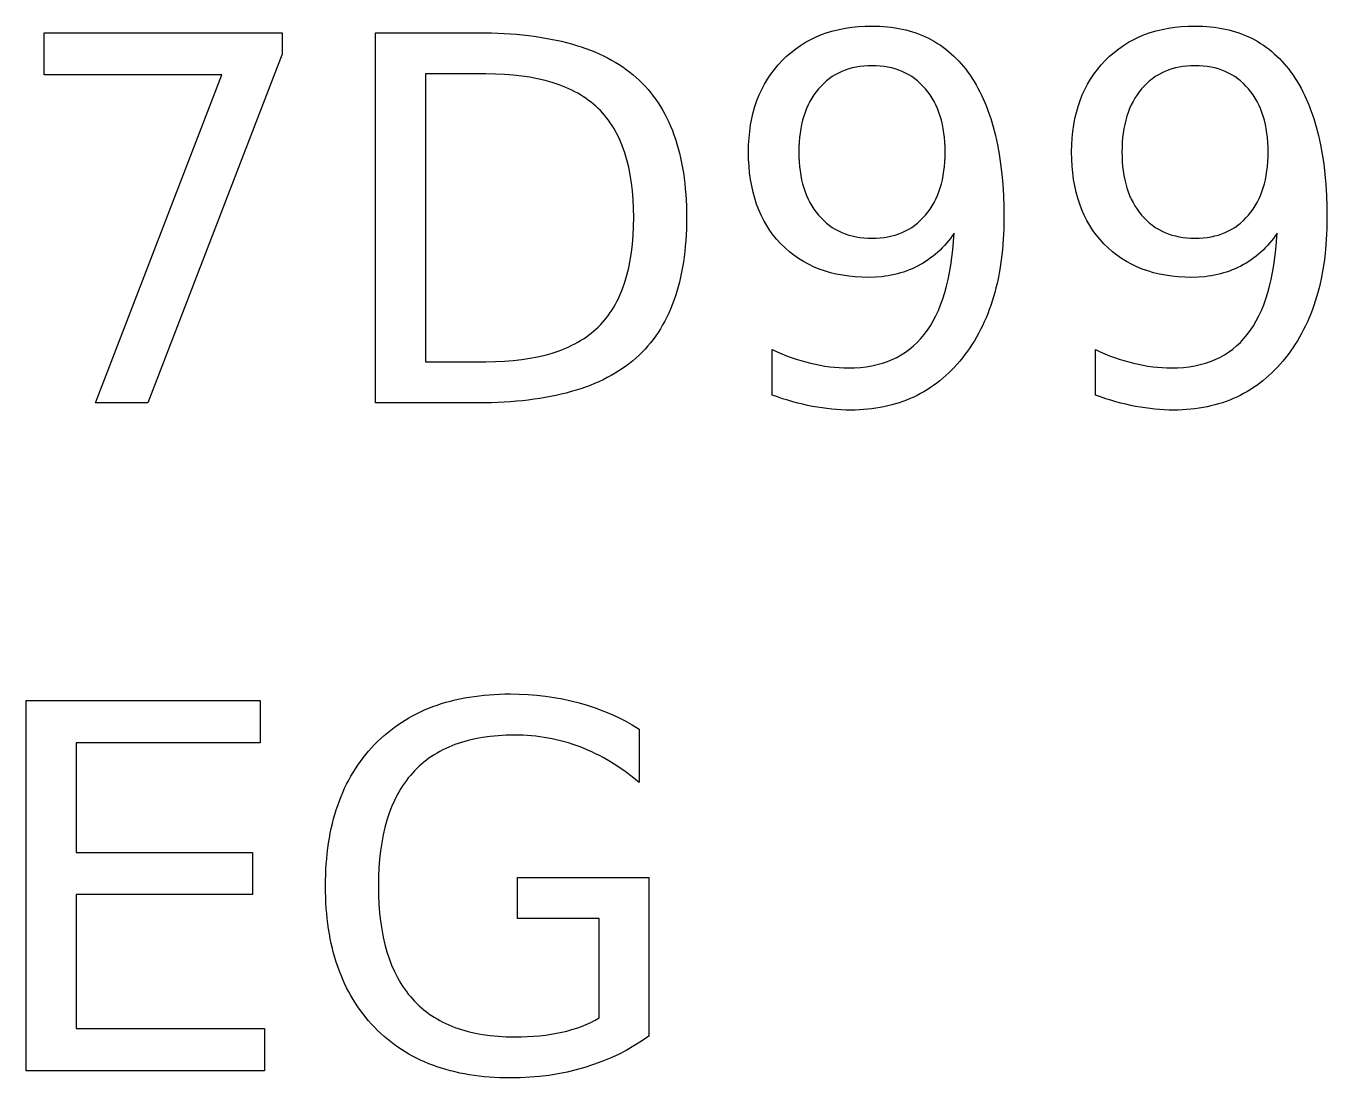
# Model space of a CAD drawing. Header units: millimetres. Extents: x 8.6 to 26.4, y 1.4 to 4.5.
# Drawn here: x 22.524 to 26.42, y 1.35 to 4.5 of the extents above; entities that cross this region are included whole.
import ezdxf

# ---------------------------------------------------------------- set-up
doc = ezdxf.new("R2010")
doc.units = ezdxf.units.MM

msp = doc.modelspace()

# ---------------------------------------------------------------- linework, layer by layer
at = {"layer": 'LASER_OUTLINE'}
for points in [[(22.578487, 4.479955), (23.291204, 4.479955), (23.291204, 4.416107), (22.888815, 3.37153), (22.732166, 3.37153), (23.110798, 4.353744), (22.578487, 4.353744)], [(23.570352, 4.479955), (23.878453, 4.479955), (23.918059, 4.479431), (23.956327, 4.477861), (23.974957, 4.476683), (23.993253, 4.475244), (24.011214, 4.473542), (24.02884, 4.471579), (24.046131, 4.469355), (24.063085, 4.466868), (24.079707, 4.46412), (24.095993, 4.46111), (24.111944, 4.457839), (24.127561, 4.454305), (24.142842, 4.45051), (24.157788, 4.446453), (24.172398, 4.442135), (24.186675, 4.437555), (24.200617, 4.432713), (24.214222, 4.427609), (24.227494, 4.422243), (24.240431, 4.416616), (24.253031, 4.410727), (24.265299, 4.404577), (24.27723, 4.398164), (24.288826, 4.39149), (24.300089, 4.384554), (24.311014, 4.377357), (24.321607, 4.369897), (24.331864, 4.362176), (24.341786, 4.354193), (24.351371, 4.345949), (24.360644, 4.337426), (24.369622, 4.328608), (24.378306, 4.319495), (24.386695, 4.310087), (24.39479, 4.300384), (24.40259, 4.290385), (24.410096, 4.280092), (24.417307, 4.269504), (24.424225, 4.25862), (24.430847, 4.247441), (24.437176, 4.235968), (24.44321, 4.224199), (24.448951, 4.212135), (24.454397, 4.199776), (24.459547, 4.187122), (24.464405, 4.174173), (24.468968, 4.160929), (24.473236, 4.147389), (24.477209, 4.133555), (24.480888, 4.119426), (24.484274, 4.105001), (24.487364, 4.090281), (24.490161, 4.075267), (24.492663, 4.059957), (24.494871, 4.044352), (24.496783, 4.028452), (24.498403, 4.012257), (24.499727, 3.995767), (24.500757, 3.978982), (24.501494, 3.961902), (24.501935, 3.944526), (24.502083, 3.926856), (24.501935, 3.909094), (24.501491, 3.891629), (24.500751, 3.874461), (24.499716, 3.857591), (24.498385, 3.841018), (24.496758, 3.824742), (24.494835, 3.808764), (24.492617, 3.793082), (24.490102, 3.777698), (24.487292, 3.762611), (24.484186, 3.747822), (24.480784, 3.733329), (24.477086, 3.719134), (24.473094, 3.705237), (24.468803, 3.691636), (24.464219, 3.678333), (24.459339, 3.665327), (24.454162, 3.652618), (24.44869, 3.640206), (24.44292, 3.628092), (24.436857, 3.616275), (24.430498, 3.604755), (24.423842, 3.593533), (24.416889, 3.582608), (24.409643, 3.57198), (24.402099, 3.561649), (24.394261, 3.551616), (24.386127, 3.541879), (24.377696, 3.53244), (24.368969, 3.523299), (24.359948, 3.514454), (24.35063, 3.505907), (24.340999, 3.49764), (24.331037, 3.489635), (24.320744, 3.481892), (24.310122, 3.474412), (24.299168, 3.467195), (24.287883, 3.46024), (24.27627, 3.453547), (24.264324, 3.447117), (24.252048, 3.440949), (24.239441, 3.435044), (24.226505, 3.429401), (24.213237, 3.424021), (24.199638, 3.418903), (24.18571, 3.414048), (24.17145, 3.409455), (24.15686, 3.405124), (24.141939, 3.401056), (24.126688, 3.397251), (24.111106, 3.393707), (24.095193, 3.390427), (24.07895, 3.387409), (24.062376, 3.384653), (24.045472, 3.382159), (24.028236, 3.379929), (24.01067, 3.37796), (23.992775, 3.376254), (23.974547, 3.374811), (23.95599, 3.37363), (23.917884, 3.372055), (23.878453, 3.37153), (23.570352, 3.37153)], [(24.758958, 3.394545), (24.758958, 3.531149), (24.773086, 3.524665), (24.787261, 3.518574), (24.801484, 3.512879), (24.815753, 3.507577), (24.830067, 3.502671), (24.844428, 3.498158), (24.858835, 3.49404), (24.873289, 3.490316), (24.887732, 3.48701), (24.902105, 3.484145), (24.916407, 3.481721), (24.930641, 3.479737), (24.944805, 3.478194), (24.958899, 3.477092), (24.972924, 3.476431), (24.986879, 3.47621), (25.005164, 3.476601), (25.022903, 3.477771), (25.040093, 3.479721), (25.056736, 3.482451), (25.072829, 3.485962), (25.088375, 3.490253), (25.103372, 3.495323), (25.117823, 3.501174), (25.131723, 3.507805), (25.145077, 3.515216), (25.157882, 3.523407), (25.170139, 3.532379), (25.181849, 3.54213), (25.193008, 3.552662), (25.203622, 3.563973), (25.213687, 3.576065), (25.223214, 3.588952), (25.232217, 3.602647), (25.240696, 3.617152), (25.248649, 3.632466), (25.256078, 3.648588), (25.262982, 3.66552), (25.26936, 3.683261), (25.275213, 3.701812), (25.280543, 3.721171), (25.285347, 3.741339), (25.289625, 3.762317), (25.29338, 3.784104), (25.29661, 3.806699), (25.299314, 3.830104), (25.301493, 3.854318), (25.303148, 3.879342), (25.297674, 3.871477), (25.292023, 3.863844), (25.286191, 3.856443), (25.280178, 3.849274), (25.273988, 3.842337), (25.267615, 3.835632), (25.261065, 3.829159), (25.254334, 3.822918), (25.247422, 3.816909), (25.240333, 3.811132), (25.233061, 3.805587), (25.225611, 3.800274), (25.217982, 3.795193), (25.210172, 3.790345), (25.202182, 3.785728), (25.194012, 3.781343), (25.185698, 3.777207), (25.177273, 3.773339), (25.168739, 3.769737), (25.160094, 3.766402), (25.151338, 3.763333), (25.142473, 3.760532), (25.133496, 3.757997), (25.124411, 3.75573), (25.115215, 3.753728), (25.105908, 3.751994), (25.096493, 3.750527), (25.086965, 3.749326), (25.067582, 3.747725), (25.047756, 3.747192), (25.02724, 3.747585), (25.007267, 3.748764), (24.987834, 3.750728), (24.968944, 3.753479), (24.950598, 3.757016), (24.932792, 3.761338), (24.915531, 3.766447), (24.898809, 3.772341), (24.882632, 3.779021), (24.866996, 3.786488), (24.851903, 3.79474), (24.837352, 3.803778), (24.823344, 3.813602), (24.809877, 3.824211), (24.796953, 3.835607), (24.784571, 3.847789), (24.772838, 3.860652), (24.761864, 3.874092), (24.751644, 3.88811), (24.742184, 3.902704), (24.733479, 3.917876), (24.725532, 3.933625), (24.718341, 3.949951), (24.711906, 3.966854), (24.706231, 3.984334), (24.70131, 4.002391), (24.697147, 4.021025), (24.693741, 4.040237), (24.691091, 4.060025), (24.6892, 4.080391), (24.688065, 4.101334), (24.687686, 4.122853), (24.68808, 4.143934), (24.689264, 4.164487), (24.691235, 4.184512), (24.693996, 4.204009), (24.697546, 4.222978), (24.701884, 4.241419), (24.707012, 4.259333), (24.712927, 4.276719), (24.719633, 4.293577), (24.727126, 4.309907), (24.735408, 4.32571), (24.744481, 4.340984), (24.75434, 4.355731), (24.764989, 4.36995), (24.776428, 4.383641), (24.788654, 4.396804), (24.801536, 4.409301), (24.81494, 4.420991), (24.828867, 4.431875), (24.843314, 4.441952), (24.858285, 4.451224), (24.873776, 4.459689), (24.889791, 4.467348), (24.906326, 4.474201), (24.923384, 4.480248), (24.940964, 4.485488), (24.959068, 4.489922), (24.977691, 4.49355), (24.996837, 4.496372), (25.016506, 4.498388), (25.036696, 4.499597), (25.057409, 4.5), (25.069338, 4.499856), (25.081088, 4.499424), (25.092663, 4.498705), (25.104059, 4.497697), (25.115277, 4.496402), (25.126317, 4.494819), (25.13718, 4.492948), (25.147866, 4.490789), (25.158375, 4.488343), (25.168705, 4.485608), (25.178857, 4.482586), (25.188833, 4.479276), (25.198631, 4.475678), (25.20825, 4.471793), (25.217692, 4.467619), (25.226957, 4.463158), (25.236044, 4.458408), (25.244954, 4.453371), (25.253684, 4.448047), (25.262239, 4.442434), (25.270615, 4.436533), (25.278815, 4.430345), (25.286836, 4.423869), (25.29468, 4.417105), (25.302346, 4.410053), (25.309834, 4.402713), (25.317144, 4.395086), (25.324278, 4.38717), (25.331232, 4.378967), (25.338011, 4.370476), (25.344611, 4.361697), (25.351033, 4.352631), (25.357267, 4.34329), (25.363304, 4.333689), (25.369143, 4.323828), (25.374785, 4.313706), (25.380228, 4.303324), (25.385472, 4.292682), (25.39052, 4.28178), (25.39537, 4.270617), (25.400021, 4.259194), (25.404474, 4.247511), (25.412787, 4.223364), (25.420308, 4.198175), (25.427037, 4.171946), (25.432975, 4.144675), (25.438122, 4.116363), (25.442476, 4.08701), (25.446039, 4.056616), (25.44881, 4.025181), (25.450789, 3.992705), (25.451977, 3.959187), (25.452373, 3.924629), (25.451887, 3.892283), (25.450429, 3.860764), (25.448, 3.830071), (25.4446, 3.800205), (25.440229, 3.771165), (25.434886, 3.742952), (25.431849, 3.729155), (25.42857, 3.715565), (25.425049, 3.702182), (25.421284, 3.689005), (25.417276, 3.676035), (25.413027, 3.663271), (25.408532, 3.650714), (25.403796, 3.638364), (25.398817, 3.626221), (25.393596, 3.614284), (25.388131, 3.602553), (25.382424, 3.591029), (25.376472, 3.579712), (25.37028, 3.568602), (25.363843, 3.557698), (25.357163, 3.547001), (25.350242, 3.53651), (25.343077, 3.526226), (25.335669, 3.516149), (25.328018, 3.506278), (25.320163, 3.496663), (25.312139, 3.487354), (25.303949, 3.47835), (25.295589, 3.469651), (25.287064, 3.461257), (25.278371, 3.453168), (25.269509, 3.445385), (25.260481, 3.437907), (25.251286, 3.430734), (25.241923, 3.423866), (25.232393, 3.417303), (25.222693, 3.411046), (25.212829, 3.405094), (25.202796, 3.399447), (25.192594, 3.394106), (25.182226, 3.38907), (25.171691, 3.384338), (25.160987, 3.379913), (25.150118, 3.375792), (25.13908, 3.371977), (25.127873, 3.368466), (25.116501, 3.365262), (25.10496, 3.362362), (25.093252, 3.359767), (25.081378, 3.357478), (25.069335, 3.355494), (25.057125, 3.353815), (25.044747, 3.352442), (25.032201, 3.351374), (25.019489, 3.35061), (25.006608, 3.350153), (24.993561, 3.35), (24.979432, 3.350174), (24.965255, 3.350696), (24.951034, 3.351566), (24.936765, 3.352784), (24.922452, 3.35435), (24.90809, 3.356264), (24.893683, 3.358526), (24.879229, 3.361136), (24.864682, 3.364094), (24.849997, 3.3674), (24.835171, 3.371054), (24.820206, 3.375056), (24.805104, 3.379407), (24.789861, 3.384105), (24.774479, 3.389151)], [(25.726323, 3.394545), (25.726323, 3.531149), (25.740453, 3.524665), (25.754629, 3.518574), (25.76885, 3.512879), (25.783119, 3.507577), (25.797432, 3.502671), (25.811794, 3.498158), (25.826202, 3.49404), (25.840656, 3.490316), (25.855097, 3.48701), (25.86947, 3.484145), (25.883774, 3.481721), (25.898007, 3.479737), (25.912171, 3.478194), (25.926265, 3.477092), (25.940289, 3.476431), (25.954245, 3.47621), (25.972532, 3.476601), (25.99027, 3.477771), (26.00746, 3.479721), (26.024102, 3.482451), (26.040196, 3.485962), (26.05574, 3.490253), (26.070738, 3.495323), (26.085189, 3.501174), (26.099089, 3.507805), (26.112443, 3.515216), (26.125248, 3.523407), (26.137506, 3.532379), (26.149214, 3.54213), (26.160375, 3.552662), (26.170988, 3.563973), (26.181052, 3.576065), (26.190581, 3.588952), (26.199584, 3.602647), (26.208063, 3.617152), (26.216015, 3.632466), (26.223444, 3.648588), (26.230348, 3.66552), (26.236727, 3.683261), (26.242579, 3.701812), (26.247909, 3.721171), (26.252713, 3.741339), (26.256991, 3.762317), (26.260745, 3.784104), (26.263976, 3.806699), (26.26668, 3.830104), (26.268859, 3.854318), (26.270513, 3.879342), (26.26504, 3.871477), (26.259389, 3.863844), (26.253557, 3.856443), (26.247545, 3.849274), (26.241354, 3.842337), (26.234982, 3.835632), (26.228431, 3.829159), (26.221699, 3.822918), (26.214788, 3.816909), (26.207698, 3.811132), (26.200428, 3.805587), (26.192977, 3.800274), (26.185347, 3.795193), (26.177537, 3.790345), (26.169548, 3.785728), (26.161378, 3.781343), (26.153064, 3.777207), (26.14464, 3.773339), (26.136105, 3.769737), (26.12746, 3.766402), (26.118704, 3.763333), (26.109839, 3.760532), (26.100862, 3.757997), (26.091777, 3.75573), (26.08258, 3.753728), (26.073275, 3.751994), (26.063859, 3.750527), (26.054332, 3.749326), (26.034948, 3.747725), (26.015123, 3.747192), (25.994607, 3.747585), (25.974632, 3.748764), (25.955201, 3.750728), (25.93631, 3.753479), (25.917963, 3.757016), (25.900159, 3.761338), (25.882897, 3.766447), (25.866175, 3.772341), (25.849998, 3.779021), (25.834362, 3.786488), (25.819268, 3.79474), (25.804718, 3.803778), (25.790709, 3.813602), (25.777242, 3.824211), (25.764319, 3.835607), (25.751936, 3.847789), (25.740204, 3.860652), (25.72923, 3.874092), (25.719011, 3.88811), (25.70955, 3.902704), (25.700845, 3.917876), (25.692898, 3.933625), (25.685707, 3.949951), (25.679273, 3.966854), (25.673597, 3.984334), (25.668677, 4.002391), (25.664513, 4.021025), (25.661107, 4.040237), (25.658457, 4.060025), (25.656565, 4.080391), (25.655431, 4.101334), (25.655051, 4.122853), (25.655447, 4.143934), (25.65663, 4.164487), (25.658602, 4.184512), (25.661363, 4.204009), (25.664912, 4.222978), (25.669251, 4.241419), (25.674377, 4.259333), (25.680293, 4.276719), (25.686999, 4.293577), (25.694493, 4.309907), (25.702776, 4.32571), (25.711847, 4.340984), (25.721707, 4.355731), (25.732356, 4.36995), (25.743794, 4.383641), (25.75602, 4.396804), (25.768903, 4.409301), (25.782306, 4.420991), (25.796233, 4.431875), (25.810681, 4.441952), (25.825651, 4.451224), (25.841143, 4.459689), (25.857157, 4.467348), (25.873693, 4.474201), (25.890751, 4.480248), (25.908332, 4.485488), (25.926434, 4.489922), (25.945057, 4.49355), (25.964204, 4.496372), (25.983871, 4.498388), (26.004061, 4.499597), (26.024774, 4.5), (26.036704, 4.499856), (26.048454, 4.499424), (26.060029, 4.498705), (26.071424, 4.497697), (26.082642, 4.496402), (26.093683, 4.494819), (26.104548, 4.492948), (26.115232, 4.490789), (26.12574, 4.488343), (26.136071, 4.485608), (26.146223, 4.482586), (26.156199, 4.479276), (26.165996, 4.475678), (26.175617, 4.471793), (26.185059, 4.467619), (26.194322, 4.463158), (26.203409, 4.458408), (26.212319, 4.453371), (26.221051, 4.448047), (26.229605, 4.442434), (26.237982, 4.436533), (26.246181, 4.430345), (26.254202, 4.423869), (26.262045, 4.417105), (26.269711, 4.410053), (26.2772, 4.402713), (26.284511, 4.395086), (26.291643, 4.38717), (26.298598, 4.378967), (26.305377, 4.370476), (26.311977, 4.361697), (26.318399, 4.352631), (26.324633, 4.34329), (26.330671, 4.333689), (26.336509, 4.323828), (26.342151, 4.313706), (26.347594, 4.303324), (26.352838, 4.292682), (26.357886, 4.28178), (26.362735, 4.270617), (26.367387, 4.259194), (26.37184, 4.247511), (26.380153, 4.223364), (26.387675, 4.198175), (26.394404, 4.171946), (26.400342, 4.144675), (26.405487, 4.116363), (26.409843, 4.08701), (26.413404, 4.056616), (26.416176, 4.025181), (26.418155, 3.992705), (26.419342, 3.959187), (26.419739, 3.924629), (26.419252, 3.892283), (26.417796, 3.860764), (26.415366, 3.830071), (26.411966, 3.800205), (26.407595, 3.771165), (26.402251, 3.742952), (26.399216, 3.729155), (26.395936, 3.715565), (26.392415, 3.702182), (26.388649, 3.689005), (26.384642, 3.676035), (26.380392, 3.663271), (26.375898, 3.650714), (26.371163, 3.638364), (26.366183, 3.626221), (26.360962, 3.614284), (26.355497, 3.602553), (26.349789, 3.591029), (26.343839, 3.579712), (26.337646, 3.568602), (26.331209, 3.557698), (26.32453, 3.547001), (26.317608, 3.53651), (26.310443, 3.526226), (26.303035, 3.516149), (26.295384, 3.506278), (26.287529, 3.496663), (26.279505, 3.487354), (26.271315, 3.47835), (26.262956, 3.469651), (26.25443, 3.461257), (26.245736, 3.453168), (26.236876, 3.445385), (26.227848, 3.437907), (26.218651, 3.430734), (26.209288, 3.423866), (26.199759, 3.417303), (26.19006, 3.411046), (26.180194, 3.405094), (26.170161, 3.399447), (26.159961, 3.394106), (26.149592, 3.38907), (26.139057, 3.384338), (26.128354, 3.379913), (26.117483, 3.375792), (26.106445, 3.371977), (26.095241, 3.368466), (26.083868, 3.365262), (26.072327, 3.362362), (26.060619, 3.359767), (26.048744, 3.357478), (26.036701, 3.355494), (26.02449, 3.353815), (26.012113, 3.352442), (25.999567, 3.351374), (25.986854, 3.35061), (25.973975, 3.350153), (25.960926, 3.35), (25.946798, 3.350174), (25.932622, 3.350696), (25.918401, 3.351566), (25.904131, 3.352784), (25.889817, 3.35435), (25.875456, 3.356264), (25.861049, 3.358526), (25.846595, 3.361136), (25.832048, 3.364094), (25.817363, 3.3674), (25.802537, 3.371054), (25.787573, 3.375056), (25.772469, 3.379407), (25.757227, 3.384105), (25.741844, 3.389151)], [(25.057409, 3.864493), (25.069865, 3.864763), (25.081995, 3.865572), (25.093797, 3.866921), (25.105271, 3.868809), (25.116416, 3.871236), (25.127235, 3.874203), (25.137726, 3.877709), (25.147889, 3.881754), (25.157725, 3.886339), (25.167234, 3.891464), (25.176414, 3.897128), (25.185265, 3.903331), (25.19379, 3.910073), (25.201988, 3.917355), (25.209857, 3.925177), (25.217399, 3.933538), (25.224545, 3.942368), (25.231231, 3.951599), (25.237457, 3.96123), (25.24322, 3.971262), (25.248523, 3.981693), (25.253365, 3.992525), (25.257745, 4.003757), (25.261665, 4.015389), (25.265124, 4.027421), (25.268121, 4.039854), (25.270657, 4.052687), (25.272731, 4.06592), (25.274346, 4.079553), (25.275498, 4.093586), (25.27619, 4.10802), (25.276421, 4.122853), (25.27619, 4.137599), (25.275498, 4.151953), (25.274346, 4.165915), (25.272731, 4.179486), (25.270657, 4.192665), (25.268121, 4.205453), (25.265124, 4.217849), (25.261665, 4.229854), (25.257745, 4.241467), (25.253365, 4.252689), (25.248523, 4.263519), (25.24322, 4.273958), (25.237457, 4.284005), (25.231231, 4.293661), (25.224545, 4.302925), (25.217399, 4.311798), (25.209857, 4.320204), (25.201988, 4.328067), (25.19379, 4.335388), (25.185265, 4.342167), (25.176414, 4.348404), (25.167234, 4.354098), (25.157725, 4.35925), (25.147889, 4.36386), (25.137726, 4.367927), (25.127235, 4.371452), (25.116416, 4.374435), (25.105271, 4.376875), (25.093797, 4.378773), (25.081995, 4.380129), (25.069865, 4.380943), (25.057409, 4.381214), (25.04495, 4.380943), (25.032821, 4.380129), (25.02102, 4.378773), (25.009546, 4.376875), (24.998399, 4.374435), (24.98758, 4.371452), (24.977089, 4.367927), (24.966926, 4.36386), (24.95709, 4.35925), (24.947583, 4.354098), (24.938403, 4.348404), (24.92955, 4.342167), (24.921025, 4.335388), (24.912829, 4.328067), (24.90496, 4.320204), (24.897418, 4.311798), (24.89027, 4.302925), (24.883584, 4.293661), (24.877359, 4.284005), (24.871595, 4.273958), (24.866293, 4.263519), (24.861452, 4.252689), (24.85707, 4.241467), (24.853152, 4.229854), (24.849693, 4.217849), (24.846696, 4.205453), (24.84416, 4.192665), (24.842084, 4.179486), (24.840471, 4.165915), (24.839317, 4.151953), (24.838627, 4.137599), (24.838395, 4.122853), (24.838627, 4.10802), (24.839317, 4.093586), (24.840471, 4.079553), (24.842084, 4.06592), (24.84416, 4.052687), (24.846696, 4.039854), (24.849693, 4.027421), (24.853152, 4.015389), (24.85707, 4.003757), (24.861452, 3.992525), (24.866293, 3.981693), (24.871595, 3.971262), (24.877359, 3.96123), (24.883584, 3.951599), (24.89027, 3.942368), (24.897418, 3.933538), (24.90496, 3.925177), (24.912829, 3.917355), (24.921025, 3.910073), (24.92955, 3.903331), (24.938403, 3.897128), (24.947583, 3.891464), (24.95709, 3.886339), (24.966926, 3.881754), (24.977089, 3.877709), (24.98758, 3.874203), (24.998399, 3.871236), (25.009546, 3.868809), (25.02102, 3.866921), (25.032821, 3.865572), (25.04495, 3.864763)], [(26.024774, 3.864493), (26.037231, 3.864763), (26.04936, 3.865572), (26.061163, 3.866921), (26.072637, 3.868809), (26.083782, 3.871236), (26.094602, 3.874203), (26.105092, 3.877709), (26.115256, 3.881754), (26.125092, 3.886339), (26.1346, 3.891464), (26.14378, 3.897128), (26.152631, 3.903331), (26.161157, 3.910073), (26.169353, 3.917355), (26.177222, 3.925177), (26.184764, 3.933538), (26.191912, 3.942368), (26.198597, 3.951599), (26.204822, 3.96123), (26.210586, 3.971262), (26.21589, 3.981693), (26.220731, 3.992525), (26.225112, 4.003757), (26.229031, 4.015389), (26.232489, 4.027421), (26.235487, 4.039854), (26.238022, 4.052687), (26.240097, 4.06592), (26.241712, 4.079553), (26.242865, 4.093586), (26.243555, 4.10802), (26.243786, 4.122853), (26.243555, 4.137599), (26.242865, 4.151953), (26.241712, 4.165915), (26.240097, 4.179486), (26.238022, 4.192665), (26.235487, 4.205453), (26.232489, 4.217849), (26.229031, 4.229854), (26.225112, 4.241467), (26.220731, 4.252689), (26.21589, 4.263519), (26.210586, 4.273958), (26.204822, 4.284005), (26.198597, 4.293661), (26.191912, 4.302925), (26.184764, 4.311798), (26.177222, 4.320204), (26.169353, 4.328067), (26.161157, 4.335388), (26.152631, 4.342167), (26.14378, 4.348404), (26.1346, 4.354098), (26.125092, 4.35925), (26.115256, 4.36386), (26.105092, 4.367927), (26.094602, 4.371452), (26.083782, 4.374435), (26.072637, 4.376875), (26.061163, 4.378773), (26.04936, 4.380129), (26.037231, 4.380943), (26.024774, 4.381214), (26.012316, 4.380943), (26.000188, 4.380129), (25.988385, 4.378773), (25.976911, 4.376875), (25.965766, 4.374435), (25.954946, 4.371452), (25.944456, 4.367927), (25.934292, 4.36386), (25.924456, 4.35925), (25.914949, 4.354098), (25.905769, 4.348404), (25.896917, 4.342167), (25.888391, 4.335388), (25.880195, 4.328067), (25.872326, 4.320204), (25.864784, 4.311798), (25.857636, 4.302925), (25.850951, 4.293661), (25.844726, 4.284005), (25.838962, 4.273958), (25.833658, 4.263519), (25.828817, 4.252689), (25.824436, 4.241467), (25.820518, 4.229854), (25.817059, 4.217849), (25.814062, 4.205453), (25.811526, 4.192665), (25.809451, 4.179486), (25.807837, 4.165915), (25.806685, 4.151953), (25.805993, 4.137599), (25.805762, 4.122853), (25.805993, 4.10802), (25.806685, 4.093586), (25.807837, 4.079553), (25.809451, 4.06592), (25.811526, 4.052687), (25.814062, 4.039854), (25.817059, 4.027421), (25.820518, 4.015389), (25.824436, 4.003757), (25.828817, 3.992525), (25.833658, 3.981693), (25.838962, 3.971262), (25.844726, 3.96123), (25.850951, 3.951599), (25.857636, 3.942368), (25.864784, 3.933538), (25.872326, 3.925177), (25.880195, 3.917355), (25.888391, 3.910073), (25.896917, 3.903331), (25.905769, 3.897128), (25.914949, 3.891464), (25.924456, 3.886339), (25.934292, 3.881754), (25.944456, 3.877709), (25.954946, 3.874203), (25.965766, 3.871236), (25.976911, 3.868809), (25.988385, 3.866921), (26.000188, 3.865572), (26.012316, 3.864763)], [(23.72032, 4.356714), (23.72032, 3.494771), (23.901469, 3.494771), (23.929665, 3.495177), (23.956901, 3.496395), (23.983176, 3.498425), (24.008493, 3.501267), (24.032849, 3.504921), (24.056244, 3.509387), (24.078682, 3.514665), (24.100158, 3.520755), (24.120674, 3.527657), (24.140231, 3.535372), (24.149649, 3.539533), (24.158826, 3.543898), (24.167766, 3.548465), (24.176464, 3.553236), (24.184922, 3.55821), (24.19314, 3.563386), (24.201118, 3.568766), (24.208858, 3.574348), (24.216355, 3.580134), (24.223615, 3.586123), (24.230632, 3.592314), (24.237412, 3.598709), (24.243966, 3.605322), (24.250312, 3.612171), (24.25645, 3.619254), (24.26238, 3.626573), (24.268103, 3.634126), (24.273618, 3.641914), (24.278924, 3.649937), (24.284021, 3.658195), (24.288911, 3.666688), (24.293593, 3.675415), (24.298067, 3.684378), (24.302332, 3.693575), (24.30639, 3.703008), (24.310239, 3.712675), (24.317314, 3.732715), (24.323557, 3.753694), (24.328966, 3.775612), (24.333544, 3.798471), (24.33729, 3.822268), (24.340203, 3.847006), (24.342284, 3.872683), (24.343532, 3.8993), (24.343947, 3.926856), (24.343532, 3.954231), (24.342284, 3.980675), (24.340203, 4.006189), (24.33729, 4.030771), (24.333544, 4.054422), (24.328966, 4.077143), (24.323557, 4.098932), (24.317314, 4.119791), (24.310239, 4.139719), (24.30639, 4.149334), (24.302332, 4.158716), (24.298067, 4.167865), (24.293593, 4.176781), (24.288911, 4.185465), (24.284021, 4.193916), (24.278924, 4.202135), (24.273618, 4.210121), (24.268103, 4.217873), (24.26238, 4.225394), (24.25645, 4.232681), (24.250312, 4.239736), (24.243966, 4.246558), (24.237412, 4.253147), (24.230632, 4.259519), (24.223615, 4.265688), (24.216355, 4.271656), (24.208858, 4.277421), (24.201118, 4.282983), (24.19314, 4.288344), (24.184922, 4.293502), (24.176464, 4.298458), (24.167766, 4.303211), (24.158826, 4.307763), (24.149649, 4.312112), (24.140231, 4.316258), (24.120674, 4.323945), (24.100158, 4.330822), (24.078682, 4.336891), (24.056244, 4.34215), (24.032849, 4.3466), (24.008493, 4.350241), (23.983176, 4.353073), (23.956901, 4.355096), (23.929665, 4.356309), (23.901469, 4.356714)], [(24.240752, 1.529664), (24.240752, 1.827372), (23.995755, 1.827372), (23.995755, 1.950613), (24.389235, 1.950613), (24.389235, 1.474726), (24.367241, 1.45979), (24.34469, 1.445795), (24.321582, 1.432739), (24.297918, 1.420622), (24.273697, 1.409445), (24.248919, 1.399208), (24.223584, 1.389911), (24.197692, 1.381553), (24.171302, 1.374157), (24.14447, 1.367748), (24.117198, 1.362325), (24.089485, 1.357888), (24.061331, 1.354437), (24.032737, 1.351972), (24.003701, 1.350493), (23.974225, 1.35), (23.958096, 1.350148), (23.942187, 1.350593), (23.926499, 1.351334), (23.911033, 1.352372), (23.895788, 1.353707), (23.880764, 1.355338), (23.865961, 1.357265), (23.851379, 1.359489), (23.837018, 1.362009), (23.822879, 1.364827), (23.80896, 1.36794), (23.795263, 1.37135), (23.781787, 1.375057), (23.768532, 1.37906), (23.755498, 1.38336), (23.742685, 1.387956), (23.730093, 1.392849), (23.717723, 1.398038), (23.705573, 1.403524), (23.693645, 1.409306), (23.681938, 1.415385), (23.670452, 1.42176), (23.659187, 1.428432), (23.648143, 1.435401), (23.63732, 1.442666), (23.626719, 1.450227), (23.616338, 1.458085), (23.606179, 1.46624), (23.596241, 1.474691), (23.586524, 1.483439), (23.577028, 1.492483), (23.567753, 1.501824), (23.558732, 1.511429), (23.549998, 1.521267), (23.54155, 1.531338), (23.533388, 1.541642), (23.525512, 1.552178), (23.517923, 1.562947), (23.51062, 1.573949), (23.503604, 1.585183), (23.496874, 1.59665), (23.490431, 1.60835), (23.484273, 1.620283), (23.478403, 1.632448), (23.472818, 1.644846), (23.46752, 1.657477), (23.462509, 1.670341), (23.457783, 1.683437), (23.453344, 1.696766), (23.449192, 1.710328), (23.445326, 1.724122), (23.441746, 1.738149), (23.438453, 1.752409), (23.435446, 1.766902), (23.432725, 1.781627), (23.430291, 1.796585), (23.428143, 1.811776), (23.426281, 1.8272), (23.424706, 1.842856), (23.423418, 1.858745), (23.422415, 1.874867), (23.421699, 1.891222), (23.42127, 1.907809), (23.421127, 1.924629), (23.42127, 1.941494), (23.421699, 1.958126), (23.422415, 1.974523), (23.423418, 1.990686), (23.424706, 2.006615), (23.426281, 2.02231), (23.428143, 2.037771), (23.430291, 2.052997), (23.432725, 2.067989), (23.435446, 2.082747), (23.438453, 2.097271), (23.441746, 2.111561), (23.445326, 2.125616), (23.449192, 2.139437), (23.453344, 2.153025), (23.457783, 2.166378), (23.462509, 2.179496), (23.46752, 2.192381), (23.472818, 2.205031), (23.478403, 2.217447), (23.484273, 2.22963), (23.490431, 2.241577), (23.496874, 2.253291), (23.503604, 2.264771), (23.51062, 2.276016), (23.517923, 2.287027), (23.525512, 2.297804), (23.533388, 2.308347), (23.54155, 2.318655), (23.549998, 2.32873), (23.558732, 2.33857), (23.567753, 2.348176), (23.577028, 2.357517), (23.586524, 2.366561), (23.596241, 2.375309), (23.606179, 2.38376), (23.616338, 2.391915), (23.626719, 2.399773), (23.63732, 2.407334), (23.648143, 2.414599), (23.659187, 2.421568), (23.670452, 2.42824), (23.681938, 2.434615), (23.693645, 2.440694), (23.705573, 2.446476), (23.717723, 2.451962), (23.730093, 2.457151), (23.742685, 2.462044), (23.755498, 2.46664), (23.768532, 2.47094), (23.781787, 2.474943), (23.795263, 2.47865), (23.80896, 2.48206), (23.822879, 2.485173), (23.837018, 2.487991), (23.851379, 2.490511), (23.865961, 2.492735), (23.880764, 2.494662), (23.895788, 2.496293), (23.911033, 2.497628), (23.926499, 2.498666), (23.942187, 2.499407), (23.958096, 2.499852), (23.974225, 2.5), (24.001155, 2.499582), (24.027749, 2.49833), (24.054006, 2.496242), (24.079927, 2.493318), (24.105511, 2.48956), (24.130759, 2.484966), (24.15567, 2.479537), (24.180245, 2.473273), (24.204414, 2.466197), (24.228108, 2.458332), (24.251326, 2.449678), (24.274068, 2.440236), (24.296335, 2.430004), (24.318126, 2.418984), (24.339441, 2.407175), (24.360281, 2.394577), (24.360281, 2.234958), (24.339331, 2.252045), (24.318056, 2.268042), (24.296456, 2.282948), (24.274532, 2.296764), (24.252283, 2.309489), (24.241036, 2.315443), (24.229709, 2.321125), (24.2183, 2.326533), (24.20681, 2.331669), (24.195239, 2.336533), (24.183586, 2.341123), (24.171855, 2.345439), (24.160049, 2.349475), (24.148168, 2.353234), (24.136211, 2.356714), (24.124179, 2.359916), (24.112071, 2.362839), (24.099888, 2.365484), (24.087629, 2.36785), (24.075295, 2.369938), (24.062886, 2.371748), (24.050401, 2.373279), (24.037841, 2.374532), (24.025205, 2.375506), (24.012494, 2.376202), (23.999708, 2.37662), (23.986846, 2.376759), (23.961815, 2.376315), (23.937574, 2.374984), (23.914126, 2.372766), (23.891469, 2.36966), (23.869604, 2.365666), (23.848531, 2.360786), (23.82825, 2.355017), (23.80876, 2.348362), (23.799312, 2.344701), (23.790062, 2.340819), (23.781009, 2.336714), (23.772155, 2.332388), (23.763499, 2.32784), (23.75504, 2.32307), (23.74678, 2.318079), (23.738718, 2.312865), (23.730853, 2.30743), (23.723186, 2.301772), (23.715718, 2.295893), (23.708447, 2.289792), (23.701374, 2.283469), (23.694499, 2.276925), (23.687822, 2.270158), (23.681343, 2.26317), (23.675062, 2.255962), (23.668981, 2.248536), (23.6631, 2.240893), (23.657417, 2.233032), (23.651934, 2.224954), (23.646651, 2.216659), (23.641567, 2.208146), (23.636682, 2.199415), (23.62751, 2.181301), (23.619137, 2.162317), (23.61156, 2.142464), (23.604781, 2.12174), (23.5988, 2.100146), (23.593616, 2.077682), (23.58923, 2.054348), (23.585641, 2.030144), (23.58285, 2.005071), (23.580856, 1.979127), (23.57966, 1.952313), (23.579261, 1.924629), (23.57966, 1.897035), (23.580856, 1.870305), (23.58285, 1.844439), (23.585641, 1.819438), (23.58923, 1.795301), (23.593616, 1.772028), (23.5988, 1.749619), (23.604781, 1.728075), (23.61156, 1.707394), (23.619137, 1.687578), (23.62751, 1.668626), (23.636682, 1.650539), (23.641567, 1.641819), (23.646651, 1.633315), (23.651934, 1.625028), (23.657417, 1.616956), (23.6631, 1.6091), (23.668981, 1.601461), (23.675062, 1.594038), (23.681343, 1.58683), (23.687822, 1.579842), (23.694499, 1.573075), (23.701374, 1.566531), (23.708447, 1.560208), (23.715718, 1.554107), (23.723186, 1.548228), (23.730853, 1.54257), (23.738718, 1.537135), (23.74678, 1.531921), (23.75504, 1.52693), (23.763499, 1.52216), (23.772155, 1.517612), (23.781009, 1.513286), (23.790062, 1.509181), (23.799312, 1.505299), (23.80876, 1.501638), (23.82825, 1.494983), (23.848531, 1.489214), (23.869604, 1.484334), (23.891469, 1.48034), (23.914126, 1.477234), (23.937574, 1.475016), (23.961815, 1.473685), (23.986846, 1.473241), (24.006439, 1.473455), (24.025498, 1.474099), (24.044024, 1.475172), (24.062016, 1.476674), (24.079474, 1.478606), (24.096399, 1.480967), (24.11279, 1.483756), (24.128648, 1.486975), (24.144041, 1.490647), (24.15904, 1.494794), (24.173645, 1.499417), (24.187855, 1.504515), (24.201671, 1.510089), (24.215092, 1.516138), (24.228119, 1.522664)], [(22.52429, 2.479955), (23.225129, 2.479955), (23.225129, 2.353744), (22.674258, 2.353744), (22.674258, 2.025597), (23.202114, 2.025597), (23.202114, 1.899387), (22.674258, 1.899387), (22.674258, 1.49774), (23.238493, 1.49774), (23.238493, 1.37153), (22.52429, 1.37153)]]:
    msp.add_lwpolyline(points, close=True, dxfattribs=at)

doc.saveas('drawing.dxf')
